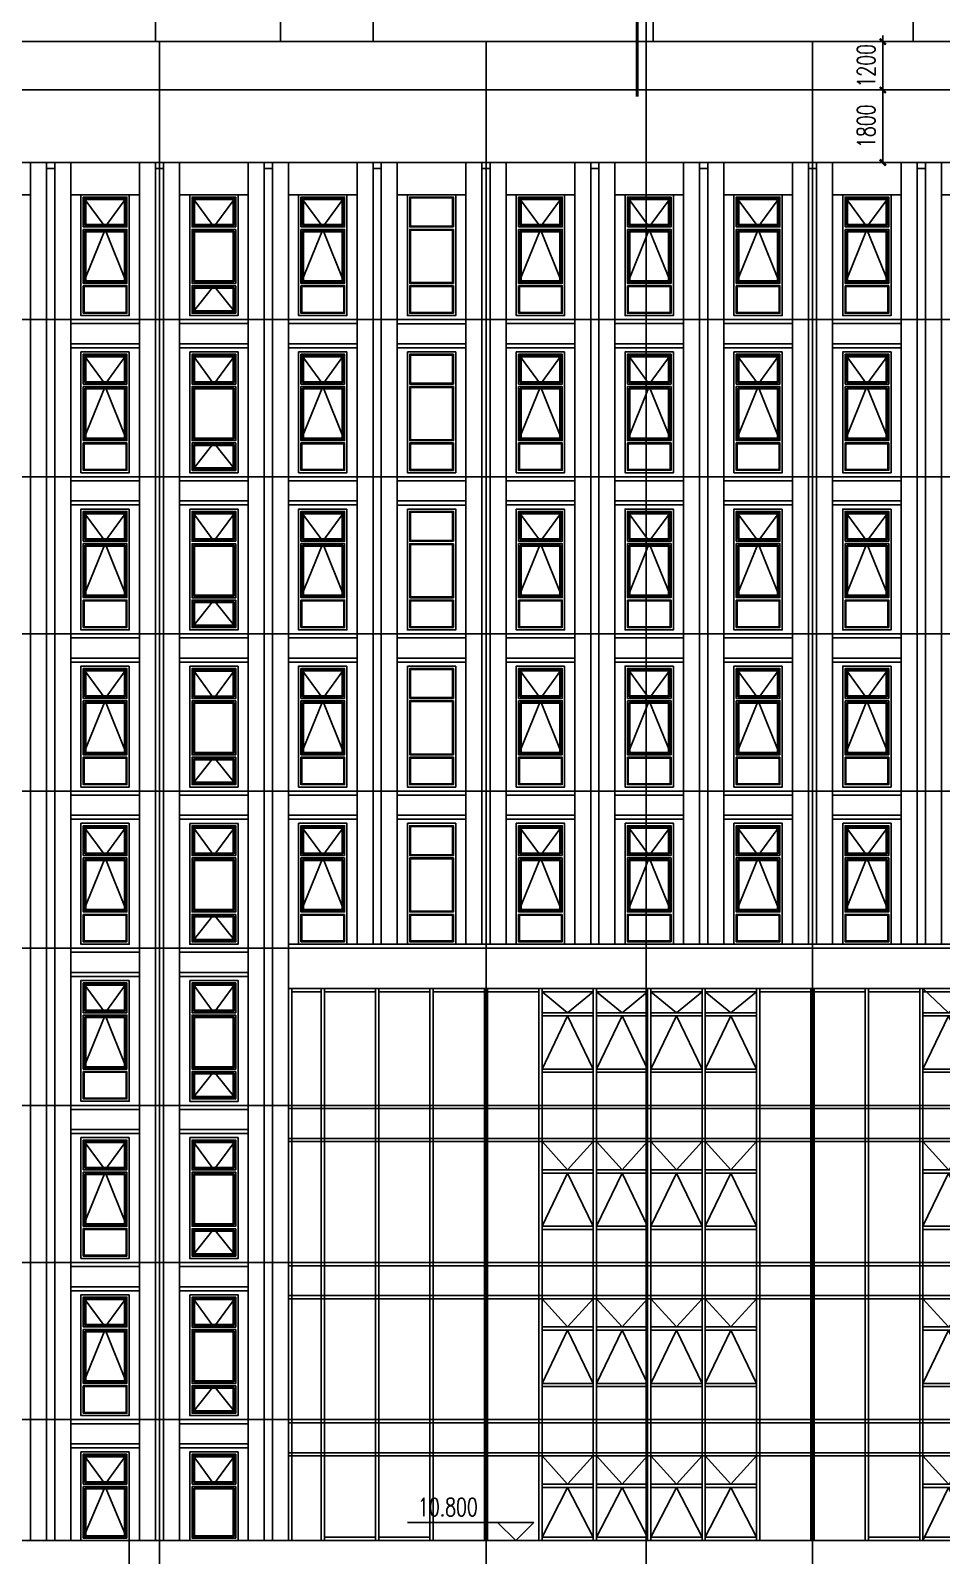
# Model space of a CAD drawing. Extents: x 1738711 to 2346805, y 1189731 to 2516152.
# Drawn here: x 2175172 to 2197772, y 1981268 to 2019115 of the extents above; entities that cross this region are included whole.
import ezdxf

# ---------------------------------------------------------------- set-up
doc = ezdxf.new("R2010")
doc.units = 0
doc.header["$LTSCALE"] = 1000
doc.header["$MEASUREMENT"] = 0
doc.linetypes.add('复件 140224通州运河二期售楼部条件图_t3$0$X-ME SHAFT SH$0$X-B2$0$WATER_LINE', pattern=[0])
for name, color, linetype in [('2', 41, 'Continuous'), ('DIM_ELEV', 3, 'Continuous'), ('DIM_IDEN', 3, 'Continuous'), ('DOTE', 1, 'Continuous'), ('PUB_DIM', 3, 'Continuous'), ('PUB_TEXT', 7, 'Continuous'), ('WINDOW', 144, 'Continuous'), ('看线', 8, 'Continuous')]:
    doc.layers.add(name, color=color, linetype=linetype)
doc.layers.add('_0', color=7, linetype='Continuous', lineweight=25)
doc.styles.add('_TCH_DIM', font='SIMPLEX', dxfattribs={"bigfont": 'GBCBIG'})
doc.styles.add('_TCH_DIM_T3', font='SIMPLEX', dxfattribs={"width": 0.705882, "bigfont": 'GBCBIG'})
doc.dimstyles.new('_TCH_ARCH&&150', dxfattribs={"dimtxt": 446.25, "dimasz": 150, "dimexe": 375, "dimexo": 450, "dimgap": 189.375, "dimtad": 1, "dimdec": 0, "dimzin": 0, "dimdsep": 46, "dimtxsty": '_TCH_DIM_T3', "dimblk": 'ARCHTICK', "dimcen": 0.09, "dimclrt": 7, "dimazin": 2, "dimtfac": 1, "dimtdec": 0, "dimtix": 1, "dimtmove": 2, "dimatfit": 3, "dimfxl": 1, "dimtolj": 1, "dimtzin": 0, "dimarcsym": 0})

# ---------------------------------------------------------------- blocks, each defined once
blk = doc.blocks.new('heraherahera')
at = {"layer": '2'}
for p, q in [((1974692, 1495620), (1974692, 1491720)), ((1975092, 1495620), (1975092, 1491720)), ((1975292, 1495620), (1975292, 1491720)), ((1975692, 1495620), (1975692, 1491720))]:
    blk.add_line(p, q, dxfattribs=at)
blk = doc.blocks.new('hgerahgerahre')
at = {"layer": 'WINDOW', "color": 4, "linetype": '复件 140224通州运河二期售楼部条件图_t3$0$X-ME SHAFT SH$0$X-B2$0$WATER_LINE'}
blk.add_lwpolyline([(1975942, 1494820), (1977142, 1494820), (1977142, 1491820), (1975942, 1491820)], close=True, dxfattribs=at)
at = {"layer": 'WINDOW', "linetype": '复件 140224通州运河二期售楼部条件图_t3$0$X-ME SHAFT SH$0$X-B2$0$WATER_LINE'}
for points in [[(1977082, 1494020), (1976002, 1494020), (1976002, 1494760), (1977082, 1494760), (1977082, 1494020)], [(1977082, 1493960), (1977082, 1492620), (1976002, 1492620), (1976002, 1493960), (1977082, 1493960)], [(1977082, 1492560), (1977082, 1491880), (1976002, 1491880), (1976002, 1492560), (1977082, 1492560)]]:
    blk.add_lwpolyline(points, dxfattribs=at)
for points in [[(1977042, 1494060), (1976042, 1494060), (1976042, 1494720), (1977042, 1494720)], [(1977022, 1494080), (1976062, 1494080), (1976062, 1494700), (1977022, 1494700)], [(1977042, 1493920), (1977042, 1492660), (1976042, 1492660), (1976042, 1493920)], [(1977022, 1493900), (1977022, 1492680), (1976062, 1492680), (1976062, 1493900)], [(1977062, 1492540), (1977062, 1491900), (1976022, 1491900), (1976022, 1492540)]]:
    blk.add_lwpolyline(points, close=True, dxfattribs=at)
at = {"layer": '看线'}
for points in [[(1976002, 1494760), (1976542, 1494020), (1977082, 1494760)], [(1976002, 1492620), (1976542, 1493960), (1977082, 1492620)]]:
    blk.add_lwpolyline(points, dxfattribs=at)
blk = doc.blocks.new('heraheraherah')
at = {"layer": '2'}
for p, q in [((1975692, 1495620), (1977392, 1495620)), ((1975692, 1495520), (1977392, 1495520)), ((1975692, 1495020), (1977392, 1495020)), ((1975692, 1494920), (1977392, 1494920))]:
    blk.add_line(p, q, dxfattribs=at)
blk = doc.blocks.new('jrthreahreah')
at = {"layer": '_0'}
for name in ['heraheraherah', 'hgerahgerahre']:
    blk.add_blockref(name, (0, 0), dxfattribs=at)
blk = doc.blocks.new('hgerahaerhreh')
at = {"layer": '2'}
for p, q in [((1950392, 1480020), (1950392, 1477020)), ((1950792, 1480020), (1950792, 1477020)), ((1950992, 1480020), (1950992, 1477020)), ((1951392, 1480020), (1951392, 1477020))]:
    blk.add_line(p, q, dxfattribs=at)
blk = doc.blocks.new('herahreahreh')
at = {"layer": 'WINDOW', "color": 4, "linetype": '复件 140224通州运河二期售楼部条件图_t3$0$X-ME SHAFT SH$0$X-B2$0$WATER_LINE'}
blk.add_lwpolyline([(1943542, 1479020), (1944742, 1479020), (1944742, 1476820), (1943542, 1476820)], close=True, dxfattribs=at)
at = {"layer": 'WINDOW', "linetype": '复件 140224通州运河二期售楼部条件图_t3$0$X-ME SHAFT SH$0$X-B2$0$WATER_LINE'}
for points in [[(1944682, 1478220), (1943602, 1478220), (1943602, 1478960), (1944682, 1478960), (1944682, 1478220)], [(1944682, 1478160), (1944682, 1476880), (1943602, 1476880), (1943602, 1478160), (1944682, 1478160)]]:
    blk.add_lwpolyline(points, dxfattribs=at)
for points in [[(1944642, 1478260), (1943642, 1478260), (1943642, 1478920), (1944642, 1478920)], [(1944622, 1478280), (1943662, 1478280), (1943662, 1478900), (1944622, 1478900)], [(1944642, 1478120), (1944642, 1476920), (1943642, 1476920), (1943642, 1478120)], [(1944622, 1478100), (1944622, 1476940), (1943662, 1476940), (1943662, 1478100)]]:
    blk.add_lwpolyline(points, close=True, dxfattribs=at)
at = {"layer": '看线'}
for points in [[(1943602, 1478960), (1944142, 1478220), (1944682, 1478960)], [(1943602, 1476880), (1944142, 1478160), (1944682, 1476880)]]:
    blk.add_lwpolyline(points, dxfattribs=at)
blk = doc.blocks.new('herahreahre')
at = {"layer": '_0'}
for name, p in [('heraheraherah', (-32400, -15600)), ('herahreahreh', (0, 200))]:
    blk.add_blockref(name, p, dxfattribs=at)
blk = doc.blocks.new('he4ratheraherhe')
at = {"layer": 'WINDOW', "linetype": '复件 140224通州运河二期售楼部条件图_t3$0$X-ME SHAFT SH$0$X-B2$0$WATER_LINE'}
for p, q in [((1962272, 1490720), (1962272, 1477020)), ((1962272, 1490640), (1963002, 1490640)), ((1963002, 1490720), (1963002, 1477020)), ((1963082, 1490720), (1963082, 1477020)), ((1963082, 1490640), (1964352, 1490640)), ((1964352, 1490720), (1964352, 1477020)), ((1964432, 1490720), (1964432, 1477020)), ((1964432, 1490640), (1965702, 1490640)), ((1965702, 1490720), (1965702, 1477020)), ((1965782, 1490720), (1965782, 1477020)), ((1965782, 1490640), (1967052, 1490640)), ((1967052, 1490720), (1967052, 1477020)), ((1967132, 1490720), (1967132, 1477020)), ((1967132, 1490640), (1968402, 1490640)), ((1968402, 1490720), (1968402, 1477020)), ((1968482, 1490720), (1968482, 1477020)), ((1968482, 1490640), (1969752, 1490640)), ((1969752, 1490720), (1969752, 1477020)), ((1969832, 1490720), (1969832, 1477020)), ((1969832, 1490640), (1971102, 1490640)), ((1971102, 1490720), (1971102, 1477020)), ((1971182, 1490720), (1971182, 1477020)), ((1971182, 1490640), (1972452, 1490640)), ((1972452, 1490720), (1972452, 1477020)), ((1972532, 1490720), (1972532, 1477020)), ((1972532, 1490640), (1973802, 1490640)), ((1973802, 1490720), (1973802, 1477020)), ((1973882, 1490720), (1973882, 1477020)), ((1973882, 1490640), (1975152, 1490640)), ((1975152, 1490720), (1975152, 1477020)), ((1975232, 1490720), (1975232, 1477020)), ((1975232, 1490640), (1976502, 1490640)), ((1976502, 1490720), (1976502, 1477020)), ((1976582, 1490720), (1976582, 1477020)), ((1976582, 1490640), (1977852, 1490640)), ((1977852, 1490720), (1977852, 1477020)), ((1977932, 1490720), (1977932, 1477020)), ((1977932, 1490640), (1979202, 1490640)), ((1979202, 1490720), (1979202, 1477020)), ((1979282, 1490720), (1979282, 1477020)), ((1979282, 1490640), (1980012, 1490640)), ((1980012, 1490720), (1980012, 1477020)), ((1963082, 1490120), (1964352, 1490120)), ((1968482, 1490120), (1969752, 1490120)), ((1969832, 1490120), (1971102, 1490120)), ((1971182, 1490120), (1972452, 1490120)), ((1972532, 1490120), (1973802, 1490120)), ((1963082, 1490040), (1964352, 1490040)), ((1968482, 1490040), (1969752, 1490040)), ((1969832, 1490040), (1971102, 1490040)), ((1971182, 1490040), (1972452, 1490040)), ((1972532, 1490040), (1973802, 1490040)), ((1963082, 1488720), (1964352, 1488720)), ((1963082, 1488640), (1964352, 1488640)), ((1968482, 1488720), (1969752, 1488720)), ((1968482, 1488640), (1969752, 1488640)), ((1969832, 1488720), (1971102, 1488720)), ((1969832, 1488640), (1971102, 1488640)), ((1971182, 1488720), (1972452, 1488720)), ((1971182, 1488640), (1972452, 1488640)), ((1972532, 1488720), (1973802, 1488720)), ((1972532, 1488640), (1973802, 1488640)), ((1962192, 1487820), (1980092, 1487820)), ((1962192, 1487740), (1980092, 1487740)), ((1962192, 1487000), (1980092, 1487000)), ((1962192, 1486920), (1980092, 1486920)), ((1963082, 1486220), (1964352, 1486220)), ((1963082, 1486140), (1964352, 1486140)), ((1968482, 1486220), (1969752, 1486220)), ((1968482, 1486140), (1969752, 1486140)), ((1969832, 1486220), (1971102, 1486220)), ((1969832, 1486140), (1971102, 1486140)), ((1971182, 1486220), (1972452, 1486220)), ((1971182, 1486140), (1972452, 1486140)), ((1972532, 1486220), (1973802, 1486220)), ((1972532, 1486140), (1973802, 1486140)), ((1963082, 1484820), (1964352, 1484820)), ((1968482, 1484820), (1969752, 1484820)), ((1969832, 1484820), (1971102, 1484820)), ((1971182, 1484820), (1972452, 1484820)), ((1972532, 1484820), (1973802, 1484820)), ((1963082, 1484740), (1964352, 1484740)), ((1968482, 1484740), (1969752, 1484740)), ((1969832, 1484740), (1971102, 1484740)), ((1971182, 1484740), (1972452, 1484740)), ((1972532, 1484740), (1973802, 1484740)), ((1962192, 1483920), (1980092, 1483920)), ((1962192, 1483840), (1980092, 1483840)), ((1962192, 1483100), (1980092, 1483100)), ((1962192, 1483020), (1980092, 1483020)), ((1963082, 1482320), (1964352, 1482320)), ((1963082, 1482240), (1964352, 1482240)), ((1968482, 1482320), (1969752, 1482320)), ((1968482, 1482240), (1969752, 1482240)), ((1969832, 1482320), (1971102, 1482320)), ((1969832, 1482240), (1971102, 1482240)), ((1971182, 1482320), (1972452, 1482320)), ((1971182, 1482240), (1972452, 1482240)), ((1972532, 1482320), (1973802, 1482320)), ((1972532, 1482240), (1973802, 1482240)), ((1963082, 1480920), (1964352, 1480920)), ((1963082, 1480840), (1964352, 1480840)), ((1968482, 1480920), (1969752, 1480920)), ((1968482, 1480840), (1969752, 1480840)), ((1969832, 1480920), (1971102, 1480920)), ((1969832, 1480840), (1971102, 1480840)), ((1971182, 1480920), (1972452, 1480920)), ((1971182, 1480840), (1972452, 1480840)), ((1972532, 1480920), (1973802, 1480920)), ((1972532, 1480840), (1973802, 1480840)), ((1962192, 1480020), (1980092, 1480020)), ((1962192, 1479940), (1980092, 1479940)), ((1962192, 1479200), (1980092, 1479200)), ((1962192, 1479120), (1980092, 1479120)), ((1963082, 1478420), (1964352, 1478420)), ((1963082, 1478340), (1964352, 1478340)), ((1968482, 1478420), (1969752, 1478420)), ((1968482, 1478340), (1969752, 1478340)), ((1969832, 1478420), (1971102, 1478420)), ((1969832, 1478340), (1971102, 1478340)), ((1971182, 1478420), (1972452, 1478420)), ((1971182, 1478340), (1972452, 1478340)), ((1972532, 1478420), (1973802, 1478420)), ((1972532, 1478340), (1973802, 1478340)), ((1963082, 1477100), (1964352, 1477100)), ((1963082, 1477020), (1964352, 1477020)), ((1964432, 1477100), (1965702, 1477100)), ((1968482, 1477100), (1969752, 1477100)), ((1969832, 1477100), (1971102, 1477100)), ((1971182, 1477100), (1972452, 1477100)), ((1972532, 1477100), (1973802, 1477100)), ((1976582, 1477100), (1977852, 1477100)), ((1977932, 1477100), (1979202, 1477100))]:
    blk.add_line(p, q, dxfattribs=at)
blk.add_lwpolyline([(1962192, 1477020), (1980092, 1477020), (1980092, 1490720), (1962192, 1490720)], close=True, dxfattribs=at)
at = {"layer": '看线'}
for points in [[(1963082, 1490720), (1963717, 1490120), (1964352, 1490720)], [(1968482, 1490640), (1969117, 1490120), (1969752, 1490640)], [(1969832, 1490640), (1970467, 1490120), (1971102, 1490640)], [(1971182, 1490640), (1971817, 1490120), (1972452, 1490640)], [(1972532, 1490640), (1973167, 1490120), (1973802, 1490640)], [(1963082, 1488720), (1963717, 1490040), (1964352, 1488720)], [(1968482, 1488720), (1969117, 1490040), (1969752, 1488720)], [(1969832, 1488720), (1970467, 1490040), (1971102, 1488720)], [(1971182, 1488720), (1971817, 1490040), (1972452, 1488720)], [(1972532, 1488720), (1973167, 1490040), (1973802, 1488720)], [(1963082, 1486920), (1963717, 1486220), (1964352, 1486920)], [(1968482, 1486920), (1969117, 1486220), (1969752, 1486920)], [(1969832, 1486920), (1970467, 1486220), (1971102, 1486920)], [(1971182, 1486920), (1971817, 1486220), (1972452, 1486920)], [(1972532, 1486920), (1973167, 1486220), (1973802, 1486920)], [(1963082, 1484820), (1963717, 1486140), (1964352, 1484820)], [(1968482, 1484820), (1969117, 1486140), (1969752, 1484820)], [(1969832, 1484820), (1970467, 1486140), (1971102, 1484820)], [(1971182, 1484820), (1971817, 1486140), (1972452, 1484820)], [(1972532, 1484820), (1973167, 1486140), (1973802, 1484820)], [(1963082, 1483020), (1963717, 1482320), (1964352, 1483020)], [(1968482, 1483020), (1969117, 1482320), (1969752, 1483020)], [(1969832, 1483020), (1970467, 1482320), (1971102, 1483020)], [(1971182, 1483020), (1971817, 1482320), (1972452, 1483020)], [(1972532, 1483020), (1973167, 1482320), (1973802, 1483020)], [(1963082, 1480920), (1963717, 1482240), (1964352, 1480920)], [(1968482, 1480920), (1969117, 1482240), (1969752, 1480920)], [(1969832, 1480920), (1970467, 1482240), (1971102, 1480920)], [(1971182, 1480920), (1971817, 1482240), (1972452, 1480920)], [(1972532, 1480920), (1973167, 1482240), (1973802, 1480920)], [(1963082, 1479120), (1963717, 1478420), (1964352, 1479120)], [(1968482, 1479120), (1969117, 1478420), (1969752, 1479120)], [(1969832, 1479120), (1970467, 1478420), (1971102, 1479120)], [(1971182, 1479120), (1971817, 1478420), (1972452, 1479120)], [(1972532, 1479120), (1973167, 1478420), (1973802, 1479120)], [(1963082, 1477020), (1963717, 1478340), (1964352, 1477020)], [(1968482, 1477100), (1969117, 1478340), (1969752, 1477100)], [(1969832, 1477100), (1970467, 1478340), (1971102, 1477100)], [(1971182, 1477100), (1971817, 1478340), (1972452, 1477100)], [(1972532, 1477100), (1973167, 1478340), (1973802, 1477100)]]:
    blk.add_lwpolyline(points, dxfattribs=at)
blk = doc.blocks.new('hrthtsrhtrdhjrts')
at = {"layer": '2'}
for p, q in [((1944992, 1511220), (1945392, 1511220)), ((1945392, 1511070), (1945592, 1511070)), ((1945592, 1511220), (1945992, 1511220))]:
    blk.add_line(p, q, dxfattribs=at)
blk = doc.blocks.new('geraherahearhe')
at = {"layer": 'WINDOW', "color": 4, "linetype": '复件 140224通州运河二期售楼部条件图_t3$0$X-ME SHAFT SH$0$X-B2$0$WATER_LINE'}
blk.add_lwpolyline([(1943542, 1510320), (1944742, 1510320), (1944742, 1507320), (1943542, 1507320)], close=True, dxfattribs=at)
at = {"layer": 'WINDOW', "linetype": '复件 140224通州运河二期售楼部条件图_t3$0$X-ME SHAFT SH$0$X-B2$0$WATER_LINE'}
for points in [[(1944682, 1509520), (1943602, 1509520), (1943602, 1510260), (1944682, 1510260), (1944682, 1509520)], [(1944682, 1509460), (1944682, 1508120), (1943602, 1508120), (1943602, 1509460), (1944682, 1509460)], [(1944682, 1508060), (1944682, 1507380), (1943602, 1507380), (1943602, 1508060), (1944682, 1508060)]]:
    blk.add_lwpolyline(points, dxfattribs=at)
for points in [[(1944642, 1509560), (1943642, 1509560), (1943642, 1510220), (1944642, 1510220)], [(1944622, 1509580), (1943662, 1509580), (1943662, 1510200), (1944622, 1510200)], [(1944642, 1509420), (1944642, 1508160), (1943642, 1508160), (1943642, 1509420)], [(1944622, 1509400), (1944622, 1508180), (1943662, 1508180), (1943662, 1509400)], [(1944662, 1508040), (1944662, 1507400), (1943622, 1507400), (1943622, 1508040)]]:
    blk.add_lwpolyline(points, close=True, dxfattribs=at)
at = {"layer": '看线'}
for points in [[(1943602, 1510260), (1944142, 1509520), (1944682, 1510260)], [(1943602, 1508120), (1944142, 1509460), (1944682, 1508120)]]:
    blk.add_lwpolyline(points, dxfattribs=at)
blk = doc.blocks.new('HERAHERH')
at = {"layer": 'WINDOW', "color": 4, "linetype": '复件 140224通州运河二期售楼部条件图_t3$0$X-ME SHAFT SH$0$X-B2$0$WATER_LINE'}
blk.add_lwpolyline([(2198022, 1900339), (2199222, 1900339), (2199222, 1897339), (2198022, 1897339)], close=True, dxfattribs=at)
at = {"layer": 'WINDOW', "linetype": '复件 140224通州运河二期售楼部条件图_t3$0$X-ME SHAFT SH$0$X-B2$0$WATER_LINE'}
for points in [[(2199162, 1899539), (2198082, 1899539), (2198082, 1900279), (2199162, 1900279), (2199162, 1899539)], [(2199162, 1899479), (2199162, 1898139), (2198082, 1898139), (2198082, 1899479), (2199162, 1899479)], [(2199162, 1898079), (2199162, 1897399), (2198082, 1897399), (2198082, 1898079), (2199162, 1898079)]]:
    blk.add_lwpolyline(points, dxfattribs=at)
for points in [[(2199142, 1899559), (2198102, 1899559), (2198102, 1900259), (2199142, 1900259)], [(2199142, 1899459), (2199142, 1898159), (2198102, 1898159), (2198102, 1899459)], [(2199142, 1898059), (2199142, 1897419), (2198102, 1897419), (2198102, 1898059)]]:
    blk.add_lwpolyline(points, close=True, dxfattribs=at)
blk = doc.blocks.new('JHERTAHREHREH')
blk.add_blockref('HERAHERH', (0, 0))
at = {"layer": '_0'}
blk.add_blockref('heraheraherah', (222080, 405519), dxfattribs=at)
blk = doc.blocks.new('hreahreahre')
at = {"layer": 'WINDOW', "color": 4, "linetype": '复件 140224通州运河二期售楼部条件图_t3$0$X-ME SHAFT SH$0$X-B2$0$WATER_LINE'}
blk.add_lwpolyline([(2221422, 1992301), (2222622, 1992301), (2222622, 1989301), (2221422, 1989301)], close=True, dxfattribs=at)
at = {"layer": 'WINDOW', "linetype": '复件 140224通州运河二期售楼部条件图_t3$0$X-ME SHAFT SH$0$X-B2$0$WATER_LINE'}
for points in [[(2222562, 1991501), (2221482, 1991501), (2221482, 1992241), (2222562, 1992241), (2222562, 1991501)], [(2222562, 1991441), (2222562, 1990101), (2221482, 1990101), (2221482, 1991441), (2222562, 1991441)], [(2222562, 1990041), (2222562, 1989361), (2221482, 1989361), (2221482, 1990041), (2222562, 1990041)]]:
    blk.add_lwpolyline(points, dxfattribs=at)
for points in [[(2222522, 1991541), (2221522, 1991541), (2221522, 1992201), (2222522, 1992201)], [(2222502, 1991561), (2221542, 1991561), (2221542, 1992181), (2222502, 1992181)], [(2222522, 1991401), (2222522, 1990141), (2221522, 1990141), (2221522, 1991401)], [(2222502, 1991381), (2222502, 1990161), (2221542, 1990161), (2221542, 1991381)], [(2222522, 1990001), (2222522, 1989401), (2221522, 1989401), (2221522, 1990001)], [(2222502, 1989981), (2222502, 1989421), (2221542, 1989421), (2221542, 1989981)]]:
    blk.add_lwpolyline(points, close=True, dxfattribs=at)
at = {"layer": '看线'}
for points in [[(2221482, 1992241), (2222022, 1991501), (2222562, 1992241)], [(2221482, 1989361), (2222022, 1990041), (2222562, 1989361)]]:
    blk.add_lwpolyline(points, dxfattribs=at)
blk = doc.blocks.new('hgeraherh')
at = {"layer": 'WINDOW', "color": 4, "linetype": '复件 140224通州运河二期售楼部条件图_t3$0$X-ME SHAFT SH$0$X-B2$0$WATER_LINE'}
blk.add_lwpolyline([(2221422, 1992301), (2222622, 1992301), (2222622, 1989301), (2221422, 1989301)], close=True, dxfattribs=at)
at = {"layer": 'WINDOW', "linetype": '复件 140224通州运河二期售楼部条件图_t3$0$X-ME SHAFT SH$0$X-B2$0$WATER_LINE'}
blk.add_lwpolyline([(2222562, 1991501), (2221482, 1991501), (2221482, 1992241), (2222562, 1992241), (2222562, 1991501)], dxfattribs=at)
for points in [[(2222522, 1991541), (2221522, 1991541), (2221522, 1992201), (2222522, 1992201)], [(2222502, 1991561), (2221542, 1991561), (2221542, 1992181), (2222502, 1992181)]]:
    blk.add_lwpolyline(points, close=True, dxfattribs=at)
blk.add_blockref('hreahreahre', (0, 0))
at = {"layer": '_0'}
blk.add_blockref('heraheraherah', (245480, 497482), dxfattribs=at)
blk = doc.blocks.new('heratherhre')
at = {"layer": 'WINDOW', "color": 4, "linetype": '复件 140224通州运河二期售楼部条件图_t3$0$X-ME SHAFT SH$0$X-B2$0$WATER_LINE'}
blk.add_lwpolyline([(2180322, 1884739), (2179122, 1884739), (2179122, 1882539), (2180322, 1882539)], close=True, dxfattribs=at)
at = {"layer": 'WINDOW', "linetype": '复件 140224通州运河二期售楼部条件图_t3$0$X-ME SHAFT SH$0$X-B2$0$WATER_LINE'}
for points in [[(2179182, 1883939), (2180262, 1883939), (2180262, 1884679), (2179182, 1884679), (2179182, 1883939)], [(2179182, 1883879), (2179182, 1882599), (2180262, 1882599), (2180262, 1883879), (2179182, 1883879)]]:
    blk.add_lwpolyline(points, dxfattribs=at)
for points in [[(2179222, 1883979), (2180222, 1883979), (2180222, 1884639), (2179222, 1884639)], [(2179242, 1883999), (2180202, 1883999), (2180202, 1884619), (2179242, 1884619)], [(2179222, 1883839), (2179222, 1882639), (2180222, 1882639), (2180222, 1883839)], [(2179242, 1883819), (2179242, 1882659), (2180202, 1882659), (2180202, 1883819)]]:
    blk.add_lwpolyline(points, close=True, dxfattribs=at)
at = {"layer": '看线'}
blk.add_lwpolyline([(2180262, 1884679), (2179722, 1883939), (2179182, 1884679)], dxfattribs=at)
blk = doc.blocks.new('_ArchTick')
at = {"color": 0, "linetype": 'ByBlock', "const_width": 0.4}
blk.add_lwpolyline([(-0.5, -0.5), (0.5, 0.5)], dxfattribs=at)
blk = doc.blocks.new('*D177')
at = {"layer": 'Defpoints', "color": 0, "transparency": 16777216}
for p in [(2194576, 2017639), (2196317, 2017639), (2194576, 2015839)]:
    blk.add_point(p, dxfattribs=at)
at = {"layer": 'PUB_DIM', "color": 0, "lineweight": -2, "transparency": 16777216}
for p, q in [((2195026, 2017639), (2196692, 2017639)), ((2196317, 2015839), (2196317, 2017639)), ((2195026, 2015839), (2196692, 2015839))]:
    blk.add_line(p, q, dxfattribs=at)
at = {"layer": 'PUB_DIM', "color": 0, "lineweight": -2, "transparency": 16777216, "xscale": 150, "yscale": 150, "zscale": 150}
for p, rotation in [((2196317, 2017639), 90), ((2196317, 2015839), 270)]:
    blk.add_blockref('_ArchTick', p, dxfattribs=dict(at, rotation=rotation))
at = {"layer": 'PUB_DIM', "color": 7, "transparency": 16777216, "insert": (2195904, 2016739), "char_height": 446.2, "attachment_point": 5, "rotation": 90, "style": '_TCH_DIM_T3'}
blk.add_mtext('\\A1;1800', dxfattribs=at)
blk = doc.blocks.new('*D178')
at = {"layer": 'Defpoints', "color": 0, "transparency": 16777216}
for p in [(2194576, 2018839), (2196317, 2018839), (2194576, 2017639)]:
    blk.add_point(p, dxfattribs=at)
at = {"layer": 'PUB_DIM', "color": 0, "lineweight": -2, "transparency": 16777216}
for p, q in [((2195026, 2018839), (2196692, 2018839)), ((2196317, 2018839), (2196317, 2018989)), ((2196317, 2017639), (2196317, 2018839)), ((2195026, 2017639), (2196692, 2017639)), ((2196317, 2017639), (2196317, 2017489))]:
    blk.add_line(p, q, dxfattribs=at)
at = {"layer": 'PUB_DIM', "color": 0, "lineweight": -2, "transparency": 16777216, "xscale": 150, "yscale": 150, "zscale": 150}
for p, rotation in [((2196317, 2018839), 270), ((2196317, 2017639), 90)]:
    blk.add_blockref('_ArchTick', p, dxfattribs=dict(at, rotation=rotation))
at = {"layer": 'PUB_DIM', "color": 7, "transparency": 16777216, "insert": (2195904, 2018239), "char_height": 446.2, "attachment_point": 5, "rotation": 90, "style": '_TCH_DIM_T3'}
blk.add_mtext('\\A1;1200', dxfattribs=at)

msp = doc.modelspace()

# ---------------------------------------------------------------- linework, layer by layer
at = {"layer": '2'}
for p, q in [((2219372.3, 2018839.1), (2161672.2, 2018839.1)), ((2218372.3, 2017639.1), (2162672.3, 2017639.1)), ((2175172.3, 2015039.1), (2173472.3, 2015039.1)), ((2177872.3, 2015039.1), (2176172.3, 2015039.1)), ((2180572.3, 2015039.1), (2178872.3, 2015039.1)), ((2183272.3, 2015039.1), (2181572.3, 2015039.1)), ((2185972.3, 2015039.1), (2184272.3, 2015039.1)), ((2188672.3, 2015039.1), (2186972.3, 2015039.1)), ((2191372.3, 2015039.1), (2189672.3, 2015039.1)), ((2194072.3, 2015039.1), (2192372.3, 2015039.1)), ((2196772.3, 2015039.1), (2195072.3, 2015039.1)), ((2199472.3, 2015039.1), (2197772.3, 2015039.1)), ((2183272.3, 2000239.1), (2183272.3, 1996439.1)), ((2183672.3, 2000239.1), (2183672.3, 1996439.1)), ((2183872.3, 2000239.1), (2183872.3, 1996439.1)), ((2184272.3, 2000239.1), (2184272.3, 1996439.1)), ((2185972.3, 2000239.1), (2185972.3, 1996439.1)), ((2186372.3, 2000239.1), (2186372.3, 1996439.1)), ((2186572.3, 2000239.1), (2186572.3, 1996439.1)), ((2186972.3, 2000239.1), (2186972.3, 1996439.1)), ((2188672.3, 2000239.1), (2188672.3, 1996439.1)), ((2189072.3, 2000239.1), (2189072.3, 1996439.1)), ((2189272.3, 2000239.1), (2189272.3, 1996439.1)), ((2189672.3, 2000239.1), (2189672.3, 1996439.1)), ((2191372.3, 2000239.1), (2191372.3, 1996439.1)), ((2191772.3, 2000239.1), (2191772.3, 1996439.1)), ((2191972.3, 2000239.1), (2191972.3, 1996439.1)), ((2192372.3, 2000239.1), (2192372.3, 1996439.1)), ((2194072.3, 2000239.1), (2194072.3, 1996439.1)), ((2194472.3, 2000239.1), (2194472.3, 1996439.1)), ((2194672.3, 2000239.1), (2194672.3, 1996439.1)), ((2195072.3, 2000239.1), (2195072.3, 1996439.1)), ((2196772.3, 2000239.1), (2196772.3, 1996439.1)), ((2197172.3, 2000239.1), (2197172.3, 1996439.1)), ((2197372.3, 2000239.1), (2197372.3, 1996439.1)), ((2197772.3, 2000239.1), (2197772.3, 1996439.1)), ((2180572.3, 1996339.1), (2180572.3, 1992439.1)), ((2180972.3, 1996339.1), (2180972.3, 1992439.1)), ((2181172.3, 1996339.1), (2181172.3, 1992439.1)), ((2199472.3, 1996439.1), (2181572.3, 1996439.1)), ((2181572.3, 1996339.1), (2181572.3, 1992439.1)), ((2199472.3, 1995339.1), (2181572.3, 1995339.1)), ((2219372.3, 1981639.1), (2161672.2, 1981639.1)), ((2177622.3, 1981639.1), (2177622.3, 1970539.1))]:
    msp.add_line(p, q, dxfattribs=at)
at = {"layer": 'DIM_ELEV'}
for p, q in [((2187660.9, 1982089.1), (2184528.9, 1982089.1)), ((2187210.9, 1981639.1), (2186760.9, 1982089.1)), ((2187210.9, 1981639.1), (2187660.9, 1982089.1)), ((2188260.9, 1981639.1), (2186760.9, 1981639.1))]:
    msp.add_line(p, q, dxfattribs=at)
at = {"layer": 'DIM_IDEN'}
msp.add_line((2190447.6, 1970085.3), (2190447.6, 2022740.6), dxfattribs=at)
at = {"layer": 'DIM_IDEN', "const_width": 75}
msp.add_lwpolyline([(2190222.6, 2017472.2), (2190222.6, 2019616.1)], dxfattribs=at)
at = {"layer": 'DOTE'}
for p, q in [((2244168, 2018839.1), (2158035.7, 2018839.1)), ((2178372.3, 2018839.1), (2178372.3, 1968178.7)), ((2186472.3, 2018839.1), (2186472.3, 1968178.7)), ((2194572.3, 2018839.1), (2194572.3, 1968178.7)), ((2244168, 2015839.1), (2158035.7, 2015839.1)), ((2244168, 2011939.1), (2158035.7, 2011939.1)), ((2244168, 2008039.1), (2158035.7, 2008039.1)), ((2244168, 2004139.1), (2158035.7, 2004139.1)), ((2244168, 2000239.1), (2158035.7, 2000239.1)), ((2244168, 1996339.1), (2158035.7, 1996339.1)), ((2244168, 1992439.1), (2158035.7, 1992439.1)), ((2244168, 1988539.1), (2158035.7, 1988539.1)), ((2244168, 1984639.1), (2158035.7, 1984639.1))]:
    msp.add_line(p, q, dxfattribs=at)
at = {"layer": 'WINDOW', "color": 4, "linetype": '复件 140224通州运河二期售楼部条件图_t3$0$X-ME SHAFT SH$0$X-B2$0$WATER_LINE'}
msp.add_lwpolyline([(2179122.3, 2015039.1), (2180322.3, 2015039.1), (2180322.3, 2012039.1), (2179122.3, 2012039.1)], close=True, dxfattribs=at)
at = {"layer": 'WINDOW', "linetype": '复件 140224通州运河二期售楼部条件图_t3$0$X-ME SHAFT SH$0$X-B2$0$WATER_LINE'}
msp.add_lwpolyline([(2180262.3, 2014239.1), (2179182.3, 2014239.1), (2179182.3, 2014979.1), (2180262.3, 2014979.1), (2180262.3, 2014239.1)], dxfattribs=at)
for points in [[(2180222.3, 2014279.1), (2179222.3, 2014279.1), (2179222.3, 2014939.1), (2180222.3, 2014939.1)], [(2180202.3, 2014299.1), (2179242.3, 2014299.1), (2179242.3, 2014919.1), (2180202.3, 2014919.1)]]:
    msp.add_lwpolyline(points, close=True, dxfattribs=at)
at = {"layer": '看线'}
for p, q in [((2178272.3, 2019939.1), (2178272.3, 2018839.1)), ((2181372.3, 2019939.1), (2181372.3, 2018839.1)), ((2183672.3, 2019939.1), (2183672.3, 2018839.1)), ((2190622.3, 2019939.1), (2190622.3, 2018839.1)), ((2197072.3, 2019939.1), (2197072.3, 2018839.1))]:
    msp.add_line(p, q, dxfattribs=at)

# ---------------------------------------------------------------- block references
for name, p in [('hreahreahre', (-42300, 22737.6)), ('HERAHERH', (-13500, 114700)), ('hgeraherh', (-42300, 18837.6)), ('JHERTAHREHREH', (-13500, 110800)), ('hgeraherh', (-42300, 14937.6)), ('JHERTAHREHREH', (-13500, 106900)), ('hgeraherh', (-42300, 11037.6)), ('JHERTAHREHREH', (-13500, 103000)), ('hgeraherh', (-42300, 7137.6)), ('JHERTAHREHREH', (-13500, 99100)), ('hgeraherh', (-42300, 3237.6)), ('hgeraherh', (-42300, -662.4)), ('hgeraherh', (-42300, -4562.4)), ('heratherhre', (0, 99100))]:
    msp.add_blockref(name, p)
at = {"layer": '_0', "xscale": -1}
for name, p in [('heraherahera', (4150864.2, 520219.4)), ('hrthtsrhtrdhjrts', (4121164.2, 504619.4)), ('heraherahera', (4153564.2, 520219.4)), ('hrthtsrhtrdhjrts', (4123864.2, 504619.4)), ('heraherahera', (4156264.2, 520219.4)), ('hrthtsrhtrdhjrts', (4126564.2, 504619.4)), ('heraherahera', (4158964.2, 520219.4)), ('hrthtsrhtrdhjrts', (4129264.2, 504619.4)), ('heraherahera', (4161664.2, 520219.4)), ('hrthtsrhtrdhjrts', (4131964.2, 504619.4)), ('heraherahera', (4164364.2, 520219.4)), ('hrthtsrhtrdhjrts', (4134664.2, 504619.4)), ('heraherahera', (4167064.2, 520219.4)), ('hrthtsrhtrdhjrts', (4137364.2, 504619.4)), ('heraherahera', (4169764.2, 520219.4)), ('hrthtsrhtrdhjrts', (4140064.2, 504619.4)), ('heraherahera', (4172464.2, 520219.4)), ('hrthtsrhtrdhjrts', (4142764.2, 504619.4)), ('geraherahearhe', (4121164.2, 504719.4)), ('geraherahearhe', (4126564.2, 504719.4)), ('geraherahearhe', (4131964.2, 504719.4)), ('geraherahearhe', (4134664.2, 504719.4)), ('geraherahearhe', (4137364.2, 504719.4)), ('geraherahearhe', (4140064.2, 504719.4)), ('heraherahera', (4150864.2, 500719.4)), ('jrthreahreah', (4153564.2, 500719.4)), ('heraherahera', (4153564.2, 500719.4)), ('he4ratheraherhe', (4161664.2, 504619.4)), ('heraherahera', (4150864.2, 496819.4)), ('jrthreahreah', (4153564.2, 496819.4)), ('heraherahera', (4153564.2, 496819.4)), ('heraherahera', (4156264.2, 496819.4)), ('heraherahera', (4150864.2, 492919.4)), ('jrthreahreah', (4153564.2, 492919.4)), ('heraherahera', (4153564.2, 492919.4)), ('heraherahera', (4156264.2, 492919.4)), ('hgerahaerhreh', (4126564.2, 504619.4)), ('herahreahre', (4121164.2, 504619.4)), ('hgerahaerhreh', (4129264.2, 504619.4)), ('hgerahaerhreh', (4131964.2, 504619.4))]:
    msp.add_blockref(name, p, dxfattribs=at)
at = {"layer": '_0', "extrusion": (0, 0, -1), "zscale": -1}
for name, p in [('heraherahera', (-4150864.2, 516319.4)), ('jrthreahreah', (-4153564.2, 516319.4)), ('heraherahera', (-4153564.2, 516319.4)), ('heraherahera', (-4156264.2, 516319.4)), ('jrthreahreah', (-4158964.2, 516319.4)), ('heraherahera', (-4158964.2, 516319.4)), ('heraherahera', (-4161664.2, 516319.4)), ('jrthreahreah', (-4164364.2, 516319.4)), ('heraherahera', (-4164364.2, 516319.4)), ('jrthreahreah', (-4167064.2, 516319.4)), ('heraherahera', (-4167064.2, 516319.4)), ('jrthreahreah', (-4169764.2, 516319.4)), ('heraherahera', (-4169764.2, 516319.4)), ('jrthreahreah', (-4172464.2, 516319.4)), ('heraherahera', (-4172464.2, 516319.4)), ('heraherahera', (-4150864.2, 512419.4)), ('jrthreahreah', (-4153564.2, 512419.4)), ('heraherahera', (-4153564.2, 512419.4)), ('heraherahera', (-4156264.2, 512419.4)), ('jrthreahreah', (-4158964.2, 512419.4)), ('heraherahera', (-4158964.2, 512419.4)), ('heraherahera', (-4161664.2, 512419.4)), ('jrthreahreah', (-4164364.2, 512419.4)), ('heraherahera', (-4164364.2, 512419.4)), ('jrthreahreah', (-4167064.2, 512419.4)), ('heraherahera', (-4167064.2, 512419.4)), ('jrthreahreah', (-4169764.2, 512419.4)), ('heraherahera', (-4169764.2, 512419.4)), ('jrthreahreah', (-4172464.2, 512419.4)), ('heraherahera', (-4172464.2, 512419.4)), ('heraherahera', (-4150864.2, 508519.4)), ('jrthreahreah', (-4153564.2, 508519.4)), ('heraherahera', (-4153564.2, 508519.4)), ('heraherahera', (-4156264.2, 508519.4)), ('jrthreahreah', (-4158964.2, 508519.4)), ('heraherahera', (-4158964.2, 508519.4)), ('heraherahera', (-4161664.2, 508519.4)), ('jrthreahreah', (-4164364.2, 508519.4)), ('heraherahera', (-4164364.2, 508519.4)), ('jrthreahreah', (-4167064.2, 508519.4)), ('heraherahera', (-4167064.2, 508519.4)), ('jrthreahreah', (-4169764.2, 508519.4)), ('heraherahera', (-4169764.2, 508519.4)), ('jrthreahreah', (-4172464.2, 508519.4)), ('heraherahera', (-4172464.2, 508519.4)), ('heraherahera', (-4150864.2, 504619.4)), ('jrthreahreah', (-4153564.2, 504619.4)), ('heraherahera', (-4153564.2, 504619.4)), ('heraherahera', (-4156264.2, 504619.4)), ('heraheraherah', (-4156264.2, 489019.4))]:
    msp.add_blockref(name, p, dxfattribs=at)
at = {"layer": '_0'}
for p in [(205880.4, 504619.4), (211280.4, 504619.4), (213980.4, 504619.4), (216680.4, 504619.4), (219380.4, 504619.4)]:
    msp.add_blockref('jrthreahreah', p, dxfattribs=at)

# ---------------------------------------------------------------- texts
at = {"layer": 'PUB_TEXT', "color": 7, "style": '_TCH_DIM', "width": 0.705882}
msp.add_text('10.800', height=446.25, dxfattribs=at).set_placement((2184783.9, 1982246.6))

# ---------------------------------------------------------------- dimensions: what is measured, and where the dimension line sits
at = {"layer": 'PUB_DIM'}
for p1, p2, picture, middle in [((2194575.5, 2017639.1), (2194575.5, 2018839.1), '*D178', (2195904.5, 2018239.1)), ((2194575.5, 2015839.1), (2194575.5, 2017639.1), '*D177', (2195904.5, 2016739.1))]:
    dim = msp.add_aligned_dim(p1=p1, p2=p2, distance=-1741.5, dimstyle='_TCH_ARCH&&150', dxfattribs=at)
    dim.commit()
    dim.dimension.update_dxf_attribs({"geometry": picture, "text_midpoint": middle})

doc.saveas('drawing.dxf')
